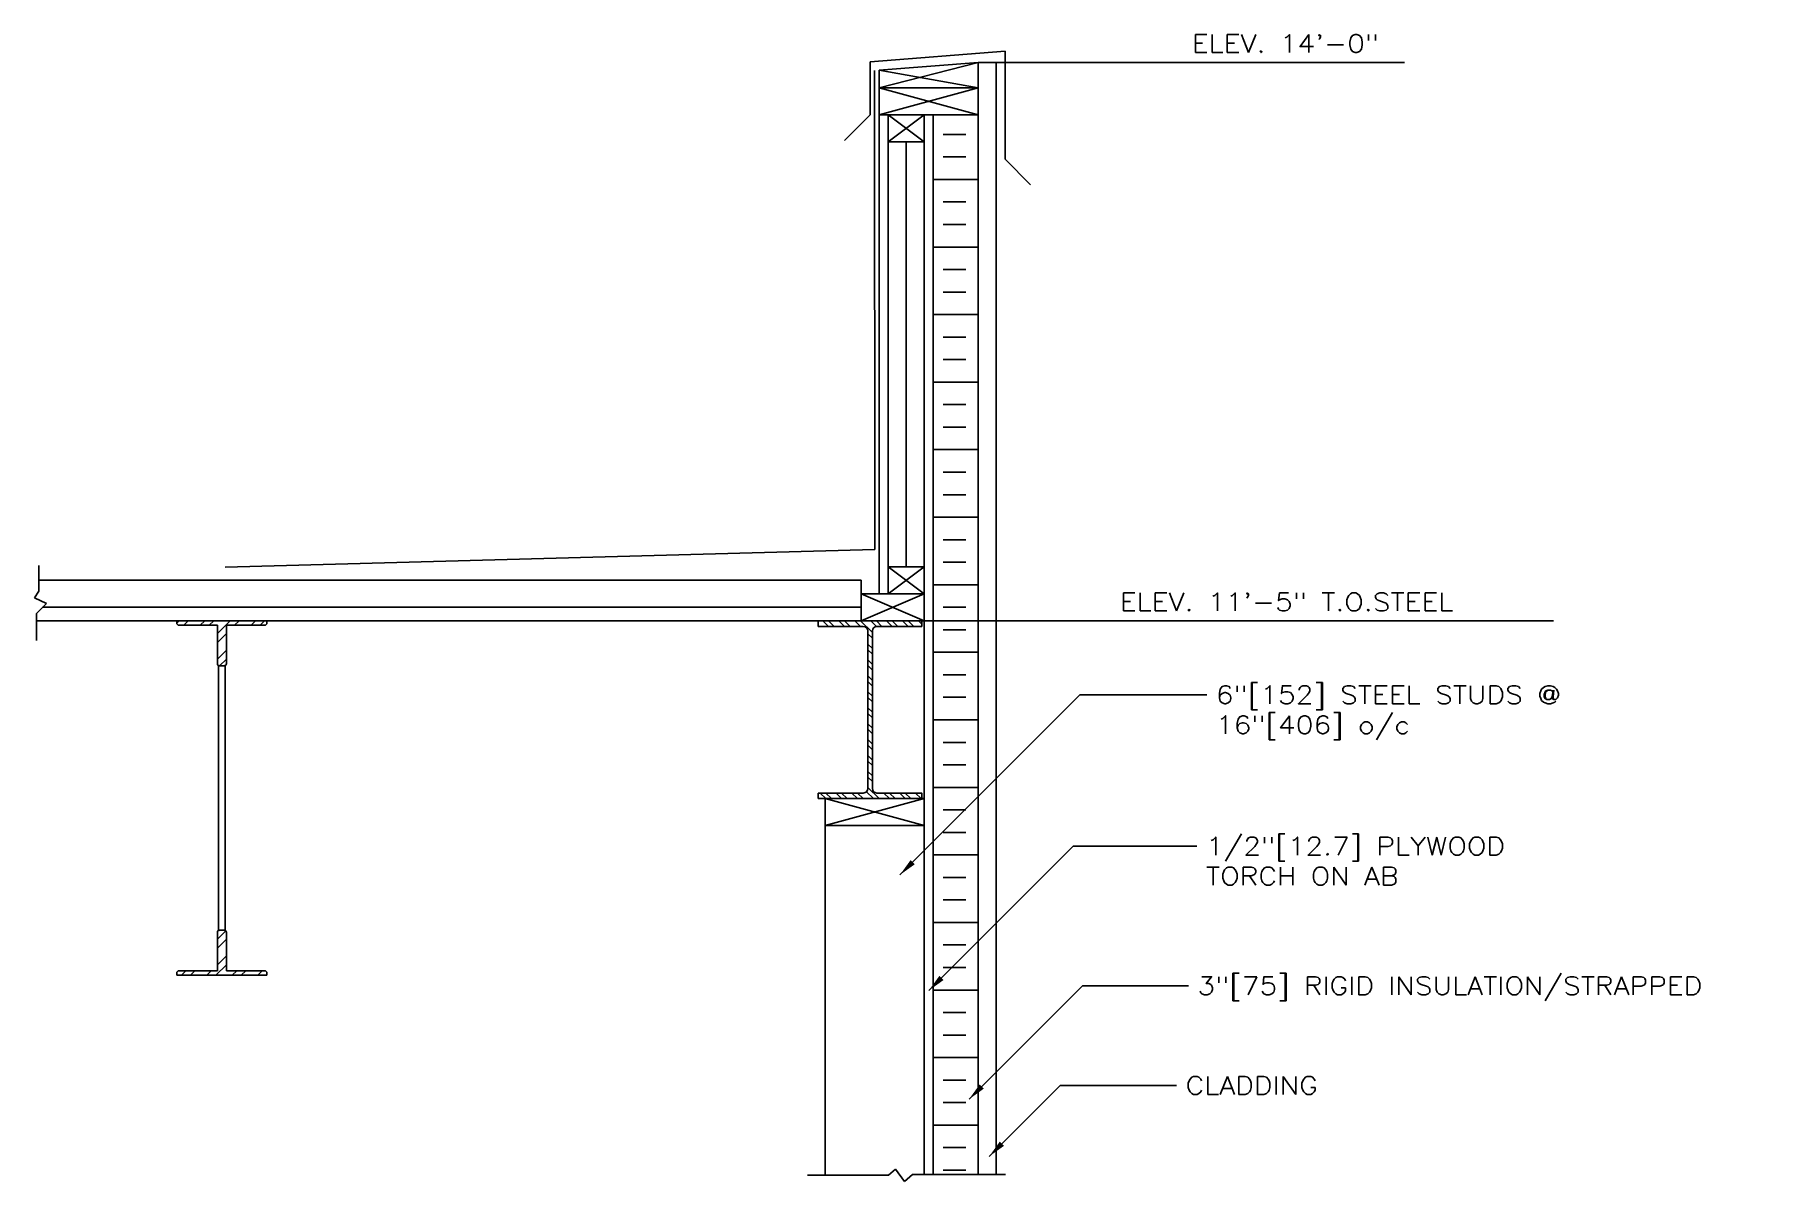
# Model space of a CAD drawing. Header units: inches. Extents: x -3796 to 2710, y 1152 to 2187.
# Drawn here: x 2614.5 to 2710.3, y 2123.1 to 2186.8 of the extents above.
import ezdxf

# ---------------------------------------------------------------- set-up
doc = ezdxf.new("R2010")
doc.units = ezdxf.units.IN
doc.header["$MEASUREMENT"] = 0
for name, color, linetype in [('Arch_Section_Wall', 131, 'CONTINUOUS'), ('L1', 1, 'CONTINUOUS'), ('Section_Sheathing', 150, 'CONTINUOUS'), ('Struc_Plan_Dim', 5, 'CONTINUOUS'), ('Struc_Section_Steel', 11, 'CONTINUOUS'), ('Struc_Steel_Joist', 21, 'CONTINUOUS'), ('Struc_Steel_Plan_Skylights', 152, 'CONTINUOUS'), ('TEXT', 4, 'CONTINUOUS')]:
    doc.layers.add(name, color=color, linetype=linetype)
doc.styles.add('ROMANS-115', font='romans.shx', dxfattribs={"width": 1.15})
doc.dimstyles.new('18-ROMANS-115-PS-BPV', dxfattribs={"dimscale": 0, "dimtxt": 0.0625, "dimasz": 0.0625, "dimexe": 0.0625, "dimexo": 0.03125, "dimgap": 0.03125, "dimtad": 1, "dimdec": 3, "dimlfac": 96, "dimzin": 1, "dimdsep": 46, "dimlunit": 4, "dimtxsty": 'ROMANS-115', "dimcen": 0.125, "dimclrd": 256, "dimclre": 256, "dimclrt": 256, "dimadec": 0, "dimazin": 0, "dimtfac": 1, "dimtdec": 3, "dimtofl": 0, "dimtmove": 0, "dimatfit": 0, "dimfxl": 1, "dimfrac": 2, "dimtolj": 1, "dimtzin": 0, "dimarcsym": 0})

msp = doc.modelspace()

# ---------------------------------------------------------------- hatches: boundary and pattern name
at = {"layer": 'Arch_Section_Wall'}
h = msp.add_hatch(dxfattribs=at)
h.set_pattern_fill('INSUL', color=256, scale=10, style=0)
h.paths.add_polyline_path([(2666.9367, 2182.3328), (2664.4367, 2182.3328), (2664.4367, 2123.5185), (2666.9367, 2123.5185)])
at = {"layer": 'Struc_Section_Steel', "ltscale": 2}
h = msp.add_hatch(dxfattribs=at)
h.set_pattern_fill('STEEL', color=256, scale=5, style=0)
h.set_pattern_definition([(135, (2765.8123, 2170.5051), (0.4419417, 0.4419417), []), (135, (2765.8123, 2170.8176), (0.4419417, 0.4419417), [])])
h.paths.add_polyline_path([(2658.0617, 2153.9407), (2658.0617, 2154.2532), (2663.8117, 2154.2532), (2663.8117, 2153.9407), (2661.3117, 2153.9407, 0.4142136), (2661.0617, 2153.6907), (2661.0617, 2144.9407, 0.4142136), (2661.3117, 2144.6907), (2663.8117, 2144.6907), (2663.8117, 2144.3782), (2658.0617, 2144.3782), (2658.0617, 2144.6907), (2660.5617, 2144.6907, 0.4142136), (2660.8117, 2144.9407), (2660.8117, 2153.6907, 0.4142136), (2660.5617, 2153.9407)])
at = {"layer": 'TEXT'}
h = msp.add_hatch(dxfattribs=at)
h.set_pattern_fill('STEEL', color=256, scale=8, style=0)
h.set_pattern_definition([(45, (-3306.8098, 1251.9036), (-0.70710678, 0.70710678), []), (45, (-3306.8098, 1252.4036), (-0.70710678, 0.70710678), [])])
h.paths.add_polyline_path([(2627.4367, 2154.1282, -0.4142136), (2627.3117, 2154.0032), (2625.1867, 2154.0032), (2625.1867, 2151.8782, -0.4142136), (2625.0617, 2151.7532), (2624.8117, 2151.7532, -0.4142136), (2624.6867, 2151.8782), (2624.6867, 2154.0032), (2622.5617, 2154.0032, -0.4142136), (2622.4367, 2154.1282), (2622.4367, 2154.2532), (2627.4367, 2154.2532)])
h.paths.add_polyline_path([(2627.4367, 2134.5732), (2622.4367, 2134.5732), (2622.4367, 2134.6982, -0.4142136), (2622.5617, 2134.8232), (2624.6867, 2134.8232), (2624.6867, 2136.9482, -0.4142136), (2624.8117, 2137.0732), (2625.0617, 2137.0732, -0.4142136), (2625.1867, 2136.9482), (2625.1867, 2134.8232), (2627.3117, 2134.8232, -0.4142136), (2627.4367, 2134.6982)])

# ---------------------------------------------------------------- linework, layer by layer
at = {"layer": 'Arch_Section_Wall'}
for p, q in [((2668.4367, 2185.8726), (2660.9367, 2185.2834)), ((2660.9367, 2182.3328), (2660.9367, 2185.2834)), ((2666.9367, 2185.2532), (2661.4367, 2184.8211)), ((2661.4367, 2183.8328), (2666.9367, 2185.2532)), ((2666.9367, 2123.5185), (2666.9367, 2185.2532)), ((2667.9367, 2123.5185), (2667.9367, 2185.2532)), ((2668.4367, 2179.8726), (2668.4367, 2185.8726)), ((2661.1867, 2184.8079), (2661.1943, 2158.2011)), ((2666.9367, 2183.8328), (2661.4367, 2184.8211)), ((2661.4367, 2182.3328), (2666.9367, 2183.8328)), ((2666.9367, 2182.3328), (2661.4367, 2183.8328)), ((2660.9367, 2182.3328), (2659.5225, 2180.9186)), ((2661.4367, 2182.3328), (2661.4367, 2155.7532)), ((2661.9367, 2182.3328), (2661.9367, 2155.7532)), ((2661.9367, 2180.8328), (2663.9367, 2182.3328)), ((2663.9367, 2180.8328), (2661.9367, 2182.3328)), ((2663.9367, 2155.7532), (2663.9367, 2182.3328)), ((2663.9367, 2154.2532), (2663.9367, 2182.3328)), ((2664.4367, 2123.5185), (2664.4367, 2182.3328)), ((2668.4367, 2179.8726), (2669.8509, 2178.4584)), ((2661.1943, 2158.2011), (2625.1129, 2157.2206)), ((2660.4367, 2154.2532), (2660.4367, 2156.5032)), ((2661.9367, 2157.2532), (2663.9367, 2155.7532)), ((2663.9367, 2157.2532), (2661.9367, 2155.7532)), ((2660.4367, 2154.2532), (2663.9367, 2155.7532)), ((2663.9367, 2154.2532), (2660.4367, 2155.7532)), ((2663.9367, 2123.5185), (2663.9367, 2154.2532)), ((2658.4367, 2142.8782), (2663.9367, 2144.3782)), ((2663.9367, 2142.8782), (2658.4367, 2144.3782)), ((2658.4728, 2144.3782), (2658.4367, 2144.3782)), ((2658.4367, 2142.8782), (2658.4367, 2123.4691)), ((2661.9594, 2123.4691), (2662.3552, 2123.815)), ((2662.3552, 2123.815), (2662.8498, 2123.1232)), ((2657.458, 2123.4691), (2661.9594, 2123.4691)), ((2662.8498, 2123.1232), (2663.295, 2123.5185)), ((2663.295, 2123.5185), (2668.4642, 2123.5185))]:
    msp.add_line(p, q, dxfattribs=at)
msp.add_lwpolyline([(2661.4367, 2184.8211), (2661.4367, 2183.8328), (2666.9367, 2183.8328), (2666.9367, 2185.2532)], dxfattribs=at)
for points in [[(2661.4367, 2182.3328), (2666.9367, 2182.3328), (2666.9367, 2183.8328), (2661.4367, 2183.8328)], [(2660.4367, 2154.2532), (2663.9367, 2154.2532), (2663.9367, 2155.7532), (2660.4367, 2155.7532)], [(2658.4367, 2142.8782), (2663.9367, 2142.8782), (2663.9367, 2144.3782), (2658.4367, 2144.3782)]]:
    msp.add_lwpolyline(points, close=True, dxfattribs=at)
at = {"layer": 'L1'}
for p, q in [((2614.7791, 2157.3274), (2614.7791, 2155.8941)), ((2614.7791, 2155.8941), (2614.5331, 2155.5255)), ((2614.5331, 2155.5255), (2615.1933, 2155.2179)), ((2615.1933, 2155.2179), (2614.6469, 2154.662)), ((2614.6469, 2154.662), (2614.6469, 2153.1503))]:
    msp.add_line(p, q, dxfattribs=at)
at = {"layer": 'Section_Sheathing', "ltscale": 2}
for p, q in [((2663.9367, 2180.8328), (2661.9367, 2180.8328)), ((2660.4367, 2156.5032), (2614.7791, 2156.5032)), ((2663.9367, 2157.2532), (2661.9367, 2157.2532)), ((2660.4367, 2155.0032), (2614.9822, 2155.0032)), ((2663.9367, 2154.2532), (2614.6469, 2154.2532))]:
    msp.add_line(p, q, dxfattribs=at)
at = {"layer": 'Struc_Plan_Dim', "ltscale": 0.5}
for p, q in [((2667.8117, 2185.2532), (2690.6217, 2185.2532)), ((2663.8117, 2154.2532), (2698.8939, 2154.2532))]:
    msp.add_line(p, q, dxfattribs=at)
at = {"layer": 'Struc_Plan_Dim', "ltscale": 2.4}
msp.add_line((2662.9367, 2157.2532), (2662.9367, 2180.8328), dxfattribs=at)
at = {"layer": 'Struc_Section_Steel', "ltscale": 2}
for p, q in [((2658.0617, 2153.9407), (2658.0617, 2154.2532)), ((2663.8117, 2154.2532), (2661.2517, 2154.2532)), ((2663.8117, 2153.9407), (2663.8117, 2154.2532))]:
    msp.add_line(p, q, dxfattribs=at)
at = {"layer": 'Struc_Section_Steel'}
for p, q in [((2658.0617, 2154.2532), (2658.0617, 2153.9407)), ((2658.0617, 2154.2532), (2660.6217, 2154.2532)), ((2660.5617, 2153.9407), (2658.0617, 2153.9407)), ((2658.1867, 2154.2532), (2663.6867, 2154.2532)), ((2660.8117, 2144.9407), (2660.8117, 2153.6907)), ((2661.0617, 2144.9407), (2661.0617, 2153.6907)), ((2663.8117, 2153.9407), (2661.3117, 2153.9407)), ((2658.0617, 2144.6907), (2660.5617, 2144.6907)), ((2658.0617, 2144.6907), (2658.0617, 2144.3782)), ((2658.0617, 2144.3782), (2663.8117, 2144.3782)), ((2661.3117, 2144.6907), (2663.8117, 2144.6907)), ((2663.8117, 2144.3782), (2663.8117, 2144.6907))]:
    msp.add_line(p, q, dxfattribs=at)
for centre, start, end in [((2660.5617, 2153.6907), 0, 90), ((2661.3117, 2153.6907), 90, 180), ((2660.5617, 2144.9407), 270, 0), ((2661.3117, 2144.9407), 180, 270)]:
    msp.add_arc(centre, 0.25, start, end, dxfattribs=at)
at = {"layer": 'Struc_Steel_Joist'}
for p, q in [((2622.4367, 2154.2532), (2627.4367, 2154.2532)), ((2622.4367, 2154.2532), (2622.4367, 2154.1282)), ((2622.5617, 2154.0032), (2624.6867, 2154.0032)), ((2624.6867, 2154.0032), (2624.6867, 2151.8782)), ((2625.1867, 2154.0032), (2627.3117, 2154.0032)), ((2625.1867, 2154.0032), (2625.1867, 2151.8782)), ((2627.4367, 2154.2532), (2627.4367, 2154.1282)), ((2624.7492, 2151.7699), (2624.7492, 2137.0564)), ((2624.8117, 2151.7532), (2625.0617, 2151.7532)), ((2625.1242, 2151.7699), (2625.1242, 2137.0564)), ((2624.6867, 2134.8232), (2624.6867, 2136.9482)), ((2624.8117, 2137.0732), (2625.0617, 2137.0732)), ((2625.1867, 2134.8232), (2625.1867, 2136.9482)), ((2622.4367, 2134.5732), (2622.4367, 2134.6982)), ((2622.4367, 2134.5732), (2627.4367, 2134.5732)), ((2622.5617, 2134.8232), (2624.6867, 2134.8232)), ((2625.1867, 2134.8232), (2627.3117, 2134.8232)), ((2627.4367, 2134.5732), (2627.4367, 2134.6982))]:
    msp.add_line(p, q, dxfattribs=at)
for centre, start, end in [((2622.5617, 2154.1282), 180, 270), ((2627.3117, 2154.1282), 270, 0), ((2624.8117, 2151.8782), 180, 270), ((2625.0617, 2151.8782), 270, 0), ((2624.8117, 2136.9482), 90, 180), ((2625.0617, 2136.9482), 0, 90), ((2622.5617, 2134.6982), 90, 180), ((2627.3117, 2134.6982), 0, 90)]:
    msp.add_arc(centre, 0.125, start, end, dxfattribs=at)
at = {"layer": 'Struc_Steel_Plan_Skylights'}
msp.add_line((2666.9367, 2185.2532), (2667.9367, 2185.2532), dxfattribs=at)

# ---------------------------------------------------------------- texts
at = {"layer": 'Struc_Plan_Dim', "char_height": 1, "attachment_point": 1, "style": 'ROMANS-115'}
for s, insert in [('ELEV. 14\'-0" ', (2678.8045, 2186.7995)), ('ELEV. 11\'-5" T.O.STEEL', (2674.8045, 2155.7995)), ('6"[152] STEEL STUDS @\\P16"[406] o/c', (2680.1388, 2150.6424)), ('1/2"[12.7] PLYWOOD\\PTORCH ON AB', (2679.5917, 2142.2418)), ('\\A1;3"[75] RIGID INSULATION/STRAPPED', (2679.1155, 2134.4938)), ('\\A1;CLADDING', (2678.4606, 2128.9544))]:
    msp.add_mtext(s, dxfattribs=dict(at, insert=insert))

# ---------------------------------------------------------------- leaders
at = {"layer": 'Struc_Plan_Dim', "annotation_type": 0, "has_hookline": 1, "hookline_direction": 0}
for points, text_width in [([(2662.5945, 2140.1428), (2672.5941, 2150.1424), (2679.6388, 2150.1424)], 21.5762), ([(2664.1958, 2133.7188), (2672.2189, 2141.7418), (2679.0917, 2141.7418)], 18.0714), ([(2666.4319, 2127.6885), (2672.7371, 2133.9938), (2678.6155, 2133.9938)], 31.2143), ([(2667.5466, 2124.5102), (2671.4908, 2128.4544), (2677.9606, 2128.4544)], 7.831)]:
    msp.add_leader(points, dimstyle='18-ROMANS-115-PS-BPV', override={"dimscale": 16, "dimtad": 0, "dimlfac": 0.0625, "dimse1": 1}, dxfattribs=dict(at, text_width=text_width))

doc.saveas('drawing.dxf')
